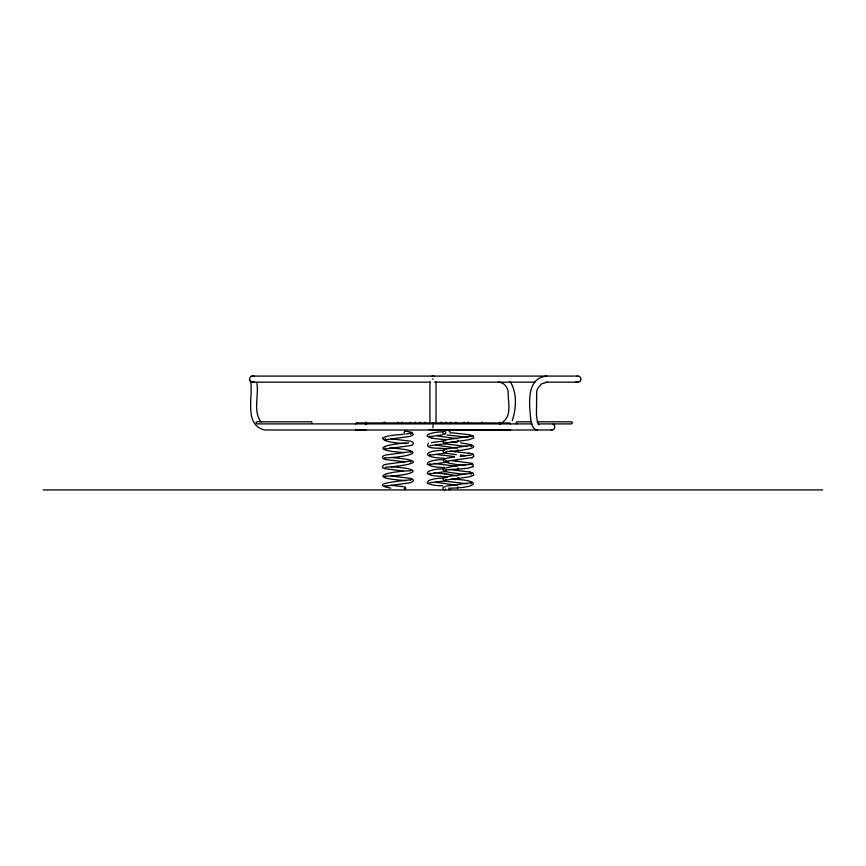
<?xml version="1.0" encoding="UTF-8"?>
<svg xmlns="http://www.w3.org/2000/svg" width="866" height="866" viewBox="0 0 866 866"><rect width="100%" height="100%" fill="white"/><g stroke="black" fill="none" stroke-linecap="round" stroke-linejoin="round"><path stroke-width="1.3" d="M458.125 468.008L457.692 469.275L456.144 470.13M471.093 446.607L471.894 445.308L446.986 448.783L443.814 449.714L442.959 450.775L443.338 452.16L445.178 453.102L456.36 454.726M355.547 423.896L356.489 422.922L509.489 422.922M471.093 483.737L471.569 482.611L445.968 486.151M385.316 448.014L384.753 449.097L409.347 445.763L412.248 445.081L413.407 443.771L412.876 442.18L410.484 441.195L391.151 438.856M410.549 462.033L411.144 460.972L387.589 464.046L383.898 464.88L382.458 466.363L383.032 467.932L384.656 468.647L403.101 470.985M445.806 469.718L445.611 470.433M458.125 440.318L457.27 441.768M458.125 477.491L457.562 478.714L455.159 479.677M429.991 454.293L429.341 455.31L446.239 452.95M355.547 423.766L356.511 422.922M471.082 474.265L471.721 473.247L448.307 476.419L444.388 477.328L442.916 478.855L443.673 480.359L447.148 481.409L466.85 483.726M385.316 476.051C404.141 476.527 433.844 469.664 391.226 466.742M403.091 434.418C369.674 436.161 383.259 443.132 406.327 443.468M410.571 452.572L411.318 451.597L386.485 454.921L383.725 455.646L382.426 457.248L383.183 458.753L385.316 459.489L404.779 461.859M445.784 479.179L445.243 480.143L468.636 476.96L473.734 475.185L473.15 473.009L469.675 471.992M445.784 442.061L445.221 443.013L468.647 439.809L473.745 438.012L473.128 435.836L468.495 434.624M458.103 449.79L457.421 450.948L455.007 451.835M458.103 486.973L457.4 488.121M444.128 478.14C425.671 478 419.501 485.22 442.58 485.848M429.98 463.765L429.504 464.501L448.09 462.033M385.283 485.523L384.775 486.237L410.484 482.752L413.407 480.955L412.898 479.353L410.495 478.357L391.14 476.008M512.25 420.822C516.255 408.557 517.327 392.893 510.15 381.603M410.603 480.219L411.155 479.537C406.868 480.825 364.965 483.174 390.804 488.164M312.258 423.485L311.554 421.796L256.801 421.796L256 422.608L256.801 423.896L531.995 423.907M445.752 451.532C452.225 451.792 494.659 447.451 460.517 442.916M458.071 459.261L455.971 460.885M429.937 473.215L429.341 473.875L446.239 471.515M429.926 436.085L429.32 436.735L442.656 434.764M471.158 436.756L471.71 436.096L445.016 439.96L443.208 440.978L442.916 442.05L445.34 443.847M385.24 457.854C408.546 457.14 431.549 450.807 389.743 447.949M382.523 438.293L382.815 437.741M385.164 467.304C396.596 466.72 437.785 461.654 392.742 457.649M410.657 470.768C386.831 471.483 364.629 477.967 406.316 480.608M429.861 482.687L446.282 480.803M471.234 464.447C457.064 464.966 419.101 470.552 465.475 474.232M471.331 455.007L460.225 456.512M429.763 445.687L444.475 443.847M445.633 470.617C446.207 468.03 479.147 470.844 472.241 463.321M502.561 422.272C512.553 415.485 507.638 400.709 508.158 391.194C506.87 386.333 503.817 382.307 498.351 382.155L498.784 382.166M254.355 381.516L252.894 382.155L251.465 381.592M428.562 443.175C423.041 450.147 443.273 447.202 446.098 449.108M472.23 457.562C476.614 455.841 471.104 452.561 468.517 453.199M472.403 466.806L473.139 466.46M471.191 482.795L471.905 482.459M456.912 441.985L455.992 442.32M446.51 461.113L445.719 461.318L471.948 457.659M454.531 457.042C427.739 460.062 456.111 465.67 465.378 464.934M446.055 461.232L445.092 461.6L445.795 460.257M471.624 457.757L472.576 457.454M254.409 376.277C250.003 373.939 247.135 381.462 252.093 382.166L430.489 382.166M576.853 376.277C581.01 374.534 582.818 381.787 578.326 382.166L545.645 382.166M433 429.991L552.086 430.001C555.106 429.861 555.896 425.293 553.082 424.167M546.619 376.082C525.727 378.139 529.353 404.92 530.804 419.837C531.475 423.647 532.525 429.785 537.461 430.001M547.28 382.166L541.64 383.833L537.84 388.217L536.725 391.205L536.455 415.334L537.407 421.71L538.749 424.708L538.262 424.134M408.698 442.948C384.493 443.987 367.249 450.233 404.866 452.593M431.43 442.569L444.128 440.978M406.186 434.018L411.296 433.022L410.581 434.364M451.554 488.153C479.829 487.406 481.171 479.926 451.457 479.147M442.331 431.896C438.185 431.441 417.509 434.829 432.524 438.304M444.15 450.266C421.991 450.677 421.969 457.876 444.334 458.168M444.128 459.565C422.078 459.9 422.132 467.229 444.355 467.467M444.15 468.852C427.945 468.571 417.942 475.358 440.805 476.343M252.093 382.166L253.738 382.155M251.963 376.104L577.644 376.082M432.329 379.124L433.119 379.124M434.505 382.166L534.928 382.166M530.577 421.796L516.688 421.829L516.082 423.084L516.894 423.896M537.18 421.796L571.647 421.796L572.448 422.608L571.647 423.896L538.284 423.907M428.995 429.601L437.005 429.579M365.972 430.001L264.639 430.001C243.649 424.719 253.218 397.407 250.696 381.581M355.547 430.012L510.453 430.012M43.3 489.918L822.7 489.918M578.326 382.166L576.052 381.516M551.285 429.969L552.086 430.001M435.728 445.07L457.454 448.242M435.63 454.358L454.033 456.544M435.728 482.221L457.465 485.404M456.653 442.569L451.457 441.996M460.257 455.083L465.475 455.657M437.417 435.955L456.912 438.64M439.322 473.312L437.546 473.128M403.35 486.692L391.226 485.296M435.63 472.944L434.288 472.793M439.235 473.301L444.713 473.908M432.253 438.261L446.055 439.809M434.169 463.483L456.166 466.254M440.751 476.343L447.7 477.155M448.047 474.308L456.934 475.813M444.659 473.908L446.477 474.124M451.554 432.729L468.755 434.667M465.486 437.081L446.975 434.938M451.457 460.582L472.587 463.429M446.38 474.113L448.187 474.33M406.663 431.311L412.043 432.383L413.353 434.667L410.343 436.334L384.58 439.896L385.457 439.506L385.294 438.542M466.861 446.575L445.005 443.76M468.777 453.243L450.082 451.099M466.752 437.254L468.051 437.449M469.978 472.035L448.772 469.48M252.775 376.082L253.543 376.277M472.392 435.49L473.128 435.836M472.414 454.065L473.15 454.412M427.75 483.423L428.421 483.823M261.099 422.045C252.829 411.328 258.902 396.195 256.953 383.281M250.48 380.358L250.891 381.04M427.187 464.003L427.49 464.555M427.198 482.6L427.501 483.152M510.453 423.766L510.182 423.182L510.453 423.896M499.888 422.099L499.888 422.922M481.961 422.099L481.961 422.922M468.3 422.099L468.3 422.922M464.111 422.099L464.111 422.922M455.776 422.099L455.776 422.922M450.926 422.099L450.926 422.922M445.925 422.099L445.925 422.9M441.335 422.099L441.335 422.922M436.053 381.787L436.053 422.965M433 422.911L433 423.896M433 425.401L433 427.739M429.947 381.787L429.947 422.965M424.665 422.121L424.665 422.922M420.075 422.121L420.075 422.922M415.074 422.121L415.074 422.922M410.224 422.121L410.224 422.922M401.889 422.121L401.889 422.922M397.7 422.121L397.7 422.922M384.785 422.121L384.785 422.922M384.039 422.121L384.039 422.922M366.112 422.121L366.112 422.922M432.448 376.277A3.063 1.526 -90 0 1 433.617 376.32M365.3 424.08A3.063 1.526 -90 0 1 366.47 424.167M366.361 429.817A3.063 1.526 -90 0 1 365.571 429.969M500.7 429.817A3.063 1.526 -90 0 1 499.53 429.731M499.639 424.08A3.063 1.526 -90 0 1 500.429 423.939M431.766 376.32A3.063 3.063 0 0 1 434.115 376.277M433.509 429.969A3.063 3.063 0 0 1 432.719 430.001M404.887 434.018A1.44 0.834 -83.7 0 1 404.249 432.026A1.44 0.834 -83.7 0 1 405.645 431.56M449.151 431.56A1.44 0.595 84.4 0 1 449.93 431.43A1.44 0.595 84.4 0 1 450.244 433.292M450.439 487.937A1.44 0.834 83.7 0 1 449.757 489.745A1.44 0.834 83.7 0 1 448.826 487.926M445.6 489.019A1.44 1.429 46.5 0 1 443.652 489.55A1.44 1.429 46.5 0 1 443.1 487.601A1.44 1.429 46.5 0 1 445.048 487.049M385.164 458.006L384.601 458.471L385.164 458.006M385.164 476.56L384.601 477.036L385.164 476.56M410.841 470.444L410.755 470.455M471.894 463.895L471.18 464.23L471.894 463.895M405.32 489.322A1.44 0.595 -84.4 0 0 405.256 486.919A1.44 0.595 -84.4 0 0 404.379 488.673A1.44 0.595 -84.4 0 0 405.32 489.322M444.713 433.963A1.44 1.429 -46.5 0 0 445.373 431.56A1.44 1.429 -46.5 0 0 442.97 432.199A1.44 1.429 -46.5 0 0 444.713 433.963"/></g></svg>
